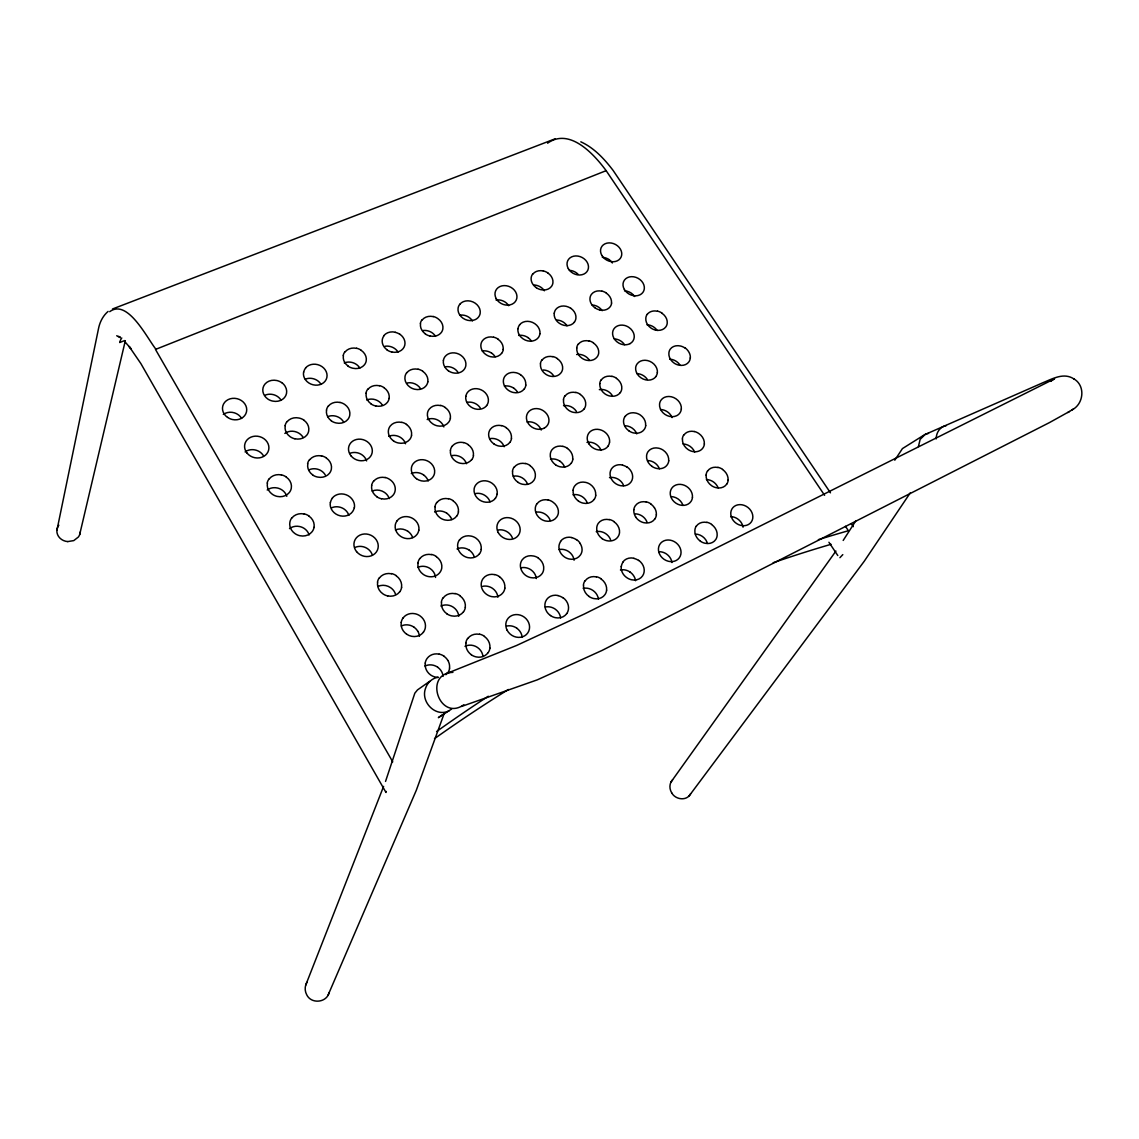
<?xml version="1.0" encoding="UTF-8"?>
<svg xmlns="http://www.w3.org/2000/svg" width="1139" height="1139" viewBox="0 0 1139 1139"><rect width="100%" height="100%" fill="white"/><g stroke="black" fill="none" stroke-linecap="round" stroke-linejoin="round"><path stroke-width="1.5" d="M936.215 438.885C936.059 432.777 940.059 426.499 946.381 425.573M918.418 446.573L920.141 439.369L925.139 434.472A15.761 13.141 63.9 0 1 928.513 433.418M56.978 530.048L98.467 328.829C99.734 322.209 102.909 315.816 108.105 311.417M79.659 534.632L125.304 340.746M386.278 791.463L385.993 792.473L140.894 363.612L129.12 346.441L130.828 348.548L125.418 342.326M385.537 781.425L414.824 693.195L417.486 689.921L429.631 681.364M444.395 712.9L416.319 790.252L328.018 995.272M305.651 985.278L383.601 786.38M329.171 992.439C326.793 1002.818 311.274 1004.327 306.718 994.788A12.515 12.244 70.7 0 1 306.889 982.373M843.187 540.441L855.617 521.121M894.784 460.199L902.43 448.595L924.469 434.771L1043.153 382.619C1052.763 378.675 1063.954 372.239 1073.977 378.974M910.36 492.731L864.23 561.271L689.138 795.905M690.561 793.84C686.746 801.329 675.441 799.735 671.739 792.929M671.739 792.929A11.575 10.294 47.2 0 1 671.013 782.009L672.565 779.831M671.013 781.995L835.912 551.077M839.927 557.683L842.803 554.622M109.728 311.673C127.653 298.247 147.23 338.511 155.943 349.246M1051.568 380.568L1050.5 381.38L1054.572 378.774L584.421 613.992L516.593 645.471L445.933 673.79M547.588 143.187C569.685 127.44 593.818 153.993 606.147 170.665L824.593 495.308M1071.756 410.04C1083.673 404.331 1085.88 385.751 1073.792 378.831M441.946 715.135L438.358 717.655L451.599 709.042M463.829 704.77C439.455 722.012 423.053 673.405 452.923 672.352M461.58 706.436L537.352 679.826L602.075 650.426L1049.503 422.569L1069.436 411.492M1067.812 412.532L1073.465 408.958M606.147 170.665L155.474 349.431L392.741 761.849M124.692 340.575L119.723 342.512A66.788 18.48 67.1 0 1 121.788 337.984M112.505 308.996L555.106 138.83M449.15 710.764C435.767 717.698 420.562 702.165 425.431 688.625A17.768 16.644 71.9 0 1 438.002 677.249M67.77 541.58L73.779 540.598L78.349 537.038A11.717 10.493 3.7 0 0 80.243 532.013M118.285 336.418L120.093 336.831M116.705 335.749L120.364 337.671M580.819 141.82C594.131 147.871 604.368 158.976 613.095 170.409L830.459 492.831M851.289 523.726L853.268 526.674M845.437 526.303L848.413 530.731A3509.302 2076.397 80.3 0 0 818.357 539.672M828.921 542.264L837.791 555.519M67.714 541.595A11.717 10.493 3.7 0 1 58.829 525.179M434.5 738.67A3410.493 2037.329 80.4 0 1 508.421 689.479M773.182 562.723A3410.493 2037.329 80.4 0 1 831.057 544.3M436.593 731.537A3509.302 2076.397 80.3 0 1 488.304 696.242M602.332 257.329A10.906 8.913 27.4 0 1 604.652 257.656A11.006 8.998 27.4 0 1 609.009 259.578M608.966 259.564A10.906 8.913 27.4 0 1 612.369 262.981M569.343 270.342A10.991 9.055 26.6 0 1 576.035 272.591A10.991 9.041 26.6 0 1 577.971 274.157M536.284 287.669A11.319 9.354 25.8 0 0 540.783 289.662A11.219 9.269 25.8 0 0 551.347 286.587A11.319 9.354 25.7 0 0 552.913 282.828A11.219 9.269 25.8 0 0 547.845 272.976M532.767 273.901A11.319 9.354 25.8 0 0 531.187 277.645A11.219 9.269 25.8 0 0 532.796 284.138A11.219 9.269 25.8 0 0 536.341 287.683M532.881 274.043A11.219 9.269 25.8 0 1 543.403 271.011M534.12 285.021A11.077 9.197 25.7 0 1 536.483 285.348A11.191 9.283 25.7 0 1 540.925 287.299A11.077 9.197 25.7 0 1 544.357 290.787M543.36 270.94A11.319 9.354 25.8 0 1 547.845 272.919M496.034 300.041A11.176 9.354 24.8 0 1 500.818 300.226A11.276 9.439 24.8 0 1 505.303 302.191A11.176 9.354 24.8 0 1 508.692 305.693M459.786 304.298A11.404 9.582 23.7 0 1 475.148 303.145A11.404 9.582 23.7 0 1 480.174 313.268A11.404 9.582 23.7 0 1 478.494 317.083A11.404 9.582 23.7 0 1 474.892 319.774A11.404 9.582 23.7 0 1 462.989 318.222A11.404 9.582 23.7 0 1 458.092 308.1A11.404 9.582 23.7 0 1 459.8 304.298M459.643 315.204A11.276 9.511 23.6 0 1 464.498 315.375A11.376 9.596 23.7 0 1 469.012 317.354A11.276 9.511 23.6 0 1 472.414 320.885M430.072 335.977A11.518 9.738 22.5 0 0 441.12 332.73A11.618 9.838 22.5 0 0 442.857 328.829A11.518 9.738 22.5 0 0 437.874 318.635A11.618 9.838 22.5 0 0 433.219 316.471M425.488 333.969A11.518 9.738 22.5 0 1 420.533 323.675M422.284 319.831A11.518 9.738 22.5 0 1 433.318 316.628M429.973 336.019A11.618 9.838 22.5 0 1 425.345 333.998M420.334 323.618A11.618 9.838 22.5 0 1 422.085 319.717M422.64 330.609A11.376 9.667 22.4 0 1 427.552 330.78A11.49 9.753 22.4 0 1 432.108 332.773A11.376 9.667 22.4 0 1 435.525 336.347M391.859 351.979A11.618 9.909 21.1 0 0 403.078 348.662A11.732 9.995 21.1 0 0 399.889 334.254M387.232 349.944A11.618 9.909 21.1 0 1 384.099 335.635M395.304 332.36A11.618 9.909 21.1 0 1 399.917 334.382M391.759 352.022A11.732 9.995 21.1 0 1 387.075 349.972M383.928 335.521A11.732 9.995 21.1 0 1 395.233 332.218M384.996 346.284A11.475 9.824 21.1 0 1 389.965 346.455A11.589 9.924 21.1 0 1 394.564 348.463A11.475 9.824 21.1 0 1 398.052 352.093M348.292 366.203A11.732 10.066 19.7 0 1 343.394 355.667M345.274 351.709A11.732 10.066 19.7 0 1 356.664 348.377M361.305 350.428A11.732 10.066 19.7 0 1 366.217 360.906A11.846 10.166 19.6 0 1 364.366 364.879A11.732 10.066 19.7 0 1 352.962 368.253A11.846 10.166 19.6 0 1 348.135 366.231M343.195 355.596A11.846 10.166 19.6 0 1 345.074 351.609M356.564 348.235A11.846 10.166 19.6 0 1 361.262 350.285M344.277 362.942A11.589 9.98 19.5 0 1 351.737 362.387A11.703 10.08 19.6 0 1 356.379 364.423A11.589 9.98 19.5 0 1 359.824 368.068M305.551 367.954A11.974 10.336 18 0 1 325.113 369.677A11.974 10.336 18 0 1 317.653 385.11A11.974 10.336 18 0 1 303.6 372.012M303.729 372.054A11.96 10.336 18 0 1 305.679 368.011M305.28 379.187A11.703 10.151 17.9 0 1 312.855 378.618A11.817 10.251 17.9 0 1 317.525 380.654A11.703 10.151 17.9 0 1 320.984 384.341M281.618 382.619A12.088 10.507 16.2 0 0 276.848 380.526A12.088 10.507 16.2 0 0 265.045 383.985A12.088 10.507 16.2 0 0 267.807 399.02A12.088 10.507 16.2 0 0 272.719 401.085A12.088 10.507 16.2 0 0 284.451 397.653A12.088 10.507 16.2 0 0 285.22 386.42A12.088 10.507 16.2 0 0 281.717 382.59M265.245 395.133A11.817 10.308 16 0 1 272.919 394.535A11.945 10.408 16 0 1 277.645 396.6A11.817 10.308 16 0 1 281.119 400.316M227.501 417.387A12.216 10.678 14.2 0 1 228.056 399.647A12.216 10.678 14.2 0 1 246.508 407.705A12.216 10.678 14.2 0 1 232.356 419.508A12.216 10.678 14.2 0 1 227.601 417.358M223.329 414.425A11.96 10.479 14 0 1 241.625 418.397M245.113 451.927A12.002 10.635 15.2 0 1 247.377 450.631A12.002 10.635 15.2 0 1 255.193 449.976A12.13 10.735 15.2 0 1 259.991 452.055A12.002 10.635 15.2 0 1 263.508 455.871M285.234 425.744A12.031 10.55 17.4 0 0 290.118 436.678A12.145 10.65 17.4 0 0 294.873 438.814M287.213 421.601A12.031 10.55 17.4 0 1 299.016 418.041A12.145 10.65 17.4 0 1 303.857 420.063M303.771 420.12A12.031 10.55 17.4 0 1 308.683 430.998A12.145 10.65 17.4 0 1 306.804 435.155A12.031 10.55 17.4 0 1 294.987 438.771M285.092 425.687A12.145 10.65 17.4 0 1 287.085 421.501M284.85 433.418A11.874 10.45 17.2 0 1 294.759 431.524A12.002 10.564 17.2 0 1 303.131 437.404M331.477 420.889A11.917 10.379 19.3 0 1 326.551 410.083M328.459 405.997A11.917 10.379 19.3 0 1 340.077 402.494M326.466 410.054A12.031 10.479 19.3 0 1 328.402 405.925M327.69 416.66A11.76 10.294 19.2 0 1 335.279 416.048A11.874 10.393 19.2 0 1 339.992 418.098A11.76 10.294 19.2 0 1 343.48 421.829M340.02 402.423A12.031 10.479 19.3 0 1 344.79 404.502A11.917 10.379 19.3 0 1 349.744 415.251A12.031 10.479 19.3 0 1 347.851 419.408A11.917 10.379 19.3 0 1 336.219 422.968A12.031 10.479 19.3 0 1 331.321 420.917M375.856 405.954A11.803 10.208 21 0 0 387.288 402.48A11.917 10.308 21 0 0 389.139 398.394M371.157 403.904A11.803 10.208 21 0 1 366.188 393.226M368.039 389.196A11.803 10.208 21 0 1 379.458 385.765M384.128 387.815A11.803 10.208 21 0 1 389.125 398.436M375.756 405.997A11.917 10.308 21 0 1 371.001 403.918M365.975 393.154A11.917 10.308 21 0 1 367.854 389.082M379.372 385.608A11.917 10.308 21 0 1 384.085 387.673M366.73 399.988A11.646 10.123 20.9 0 1 382.377 405.128M406.865 372.681A11.689 10.037 22.5 0 1 418.098 369.307M406.822 372.538A11.803 10.137 22.5 0 0 405.014 376.553A11.689 10.037 22.5 0 0 410.068 387.203A11.803 10.137 22.5 0 0 414.781 389.253A11.689 10.037 22.5 0 0 426.043 385.836A11.803 10.137 22.5 0 0 427.823 381.807M407.506 382.903A11.547 9.952 22.5 0 1 420.59 388.712M418.07 369.164A11.803 10.137 22.5 0 1 422.74 371.214M422.797 371.357A11.689 10.037 22.5 0 1 427.808 381.85M448.424 370.816A11.575 9.867 23.9 0 1 443.398 360.394M443.413 360.394A11.575 9.867 23.9 0 1 445.135 356.479A11.575 9.867 23.9 0 1 460.754 355.183A11.575 9.867 23.9 0 1 465.837 365.562A11.575 9.867 23.9 0 1 464.114 369.492A11.575 9.867 23.9 0 1 460.427 372.282A11.575 9.867 23.9 0 1 453.037 372.837A11.689 9.966 23.9 0 1 448.382 370.801M445.192 366.815A11.447 9.795 23.8 0 1 450.119 366.957A11.547 9.881 23.8 0 1 454.703 368.965A11.447 9.795 23.8 0 1 458.149 372.581M493.5 337.258A11.475 9.71 25 0 0 482.623 340.49A11.589 9.795 25 0 0 480.943 344.362A11.475 9.71 25 0 0 482.48 351.04A11.475 9.71 25 0 0 486.097 354.685A11.589 9.795 25 0 0 490.638 356.706A11.475 9.71 25 0 0 501.544 353.417M498.042 339.251A11.475 9.71 25 0 1 503.111 349.516M493.6 337.172A11.589 9.795 25 0 1 498.199 339.194M482.238 350.997A11.333 9.625 25 0 1 491.578 353.118M491.635 353.147A11.333 9.625 25 0 1 495.123 356.735M503.281 349.459A11.589 9.795 25 0 1 501.63 353.375M517.932 328.644A11.376 9.539 26.1 0 0 523.029 338.838A11.376 9.539 26.1 0 0 538.334 337.614A11.376 9.539 26.1 0 0 539.858 333.77M519.555 324.843A11.376 9.539 26.1 0 1 534.746 323.633A11.376 9.539 26.1 0 1 539.929 333.798M518.003 328.673A11.376 9.539 26.1 0 1 519.612 324.857M518.658 335.45A11.248 9.468 26.1 0 1 523.456 335.606A11.347 9.553 26.1 0 1 527.955 337.585M527.912 337.571A11.248 9.468 26.1 0 1 531.386 341.116M554.223 313.225A11.276 9.383 27.1 0 0 559.334 323.291A11.276 9.383 27.1 0 0 574.44 322.109M570.767 308.299A11.276 9.383 27.1 0 0 555.775 309.452A11.276 9.383 27.1 0 0 554.28 313.239M574.383 322.095A11.276 9.383 27.1 0 0 575.907 318.322A11.276 9.383 27.1 0 0 570.838 308.313M556.772 320.031A11.148 9.311 27.1 0 1 559.149 320.358A11.248 9.397 27.1 0 1 563.606 322.323A11.148 9.311 27.1 0 1 567.023 325.811M601.89 291.2A11.191 9.226 27.9 0 0 591.525 294.261A11.29 9.311 27.9 0 0 590.016 297.977A11.191 9.226 27.9 0 0 591.654 304.412A11.191 9.226 27.9 0 0 595.227 307.957M606.318 293.15A11.191 9.226 27.9 0 1 611.472 303.074M601.99 291.114A11.29 9.311 27.9 0 1 606.461 293.093M592.024 304.967A11.063 9.155 27.9 0 1 602.204 310.705M599.669 309.922A11.29 9.311 27.9 0 1 595.17 307.943M611.629 303.017A11.29 9.311 27.9 0 1 610.134 306.79A11.191 9.226 27.9 0 1 599.683 309.922M624.499 290.815A10.977 9.012 28.6 0 1 634.608 296.496M647.265 314.392A11.176 9.183 29.9 0 1 650.611 311.759A11.176 9.183 29.9 0 1 657.559 311.303M655.537 330.068A11.276 9.269 29.9 0 1 651.052 328.089A11.176 9.183 29.9 0 1 645.827 318.123A11.276 9.269 29.9 0 1 647.208 314.264M657.53 311.118A11.276 9.269 29.9 0 1 662.001 313.083M655.551 330.054A11.176 9.183 29.9 0 0 665.802 326.921A11.29 9.269 29.9 0 0 667.226 323.134A11.176 9.183 29.9 0 0 661.973 313.253M646.995 324.786A11.048 9.112 29.9 0 1 649.33 325.099A11.148 9.197 29.9 0 1 653.743 327.05A11.048 9.112 29.9 0 1 657.16 330.509M684.923 347.979A11.248 9.283 31.3 0 0 680.481 346.014A11.248 9.283 31.3 0 0 670.245 349.16A11.248 9.283 31.3 0 0 668.892 353.019A11.248 9.283 31.3 0 0 674.131 363.113A11.362 9.368 31.3 0 0 678.645 365.092A11.248 9.283 31.3 0 0 688.924 361.846A11.248 9.283 31.3 0 0 690.248 357.959M690.319 358.045A11.248 9.283 31.3 0 0 688.526 351.524A11.362 9.368 31.3 0 0 685.023 347.836M669.661 359.198A11.119 9.212 31.3 0 1 672.01 359.511A11.219 9.297 31.3 0 1 676.438 361.462A11.119 9.212 31.3 0 1 679.898 364.964M657.317 372.667A11.333 9.439 30.6 0 1 655.865 376.525M655.936 376.539A11.333 9.439 30.6 0 1 641.029 377.849A11.333 9.439 30.6 0 1 635.662 367.626A11.333 9.439 30.6 0 1 637.199 363.811A11.333 9.439 30.6 0 1 652.006 362.515A11.333 9.439 30.6 0 1 657.374 372.695M637.014 373.649A11.205 9.368 30.7 0 1 639.378 373.962A11.305 9.454 30.7 0 1 643.848 375.927A11.205 9.368 30.7 0 1 647.322 379.458M681.307 409.058A11.418 9.539 32.2 0 1 679.883 412.973A11.418 9.539 32.2 0 1 676.509 415.778A11.418 9.539 32.2 0 1 664.849 414.325A11.418 9.539 32.2 0 1 659.566 404.046A11.418 9.539 32.2 0 1 661.033 400.131A11.418 9.539 32.2 0 1 675.925 398.764A11.418 9.539 32.2 0 1 681.336 409.058M660.506 409.542A11.276 9.468 32.2 0 1 662.898 409.841A11.39 9.568 32.2 0 1 667.383 411.82A11.276 9.468 32.2 0 1 670.928 415.408A11.276 9.468 32.2 0 1 672.067 417.6M682.475 438.971A11.504 9.639 33.7 0 0 687.928 449.435A11.604 9.738 33.7 0 0 692.455 451.457A11.504 9.639 33.7 0 0 699.531 450.802A11.504 9.639 33.7 0 0 702.905 447.954A11.604 9.738 33.7 0 0 704.4 443.897M683.913 434.998A11.504 9.639 33.7 0 1 694.334 431.553M704.315 443.982A11.504 9.639 33.7 0 0 698.862 433.546A11.604 9.738 33.7 0 0 694.292 431.482M682.346 438.871A11.604 9.738 33.7 0 1 683.799 434.856M683.073 443.982A11.362 9.568 33.8 0 1 694.648 452.083M726.71 484.118A11.589 9.753 35.3 0 1 716.26 487.706A11.703 9.838 35.3 0 1 711.619 485.698A11.589 9.753 35.3 0 1 706.152 475.091M707.575 471.062A11.589 9.753 35.3 0 1 718.011 467.517M722.553 469.524A11.589 9.753 35.3 0 1 728.092 480.074M706.08 475.063A11.689 9.838 35.3 0 1 707.504 470.991M706.394 479.576A11.447 9.667 35.5 0 1 708.785 479.875A11.561 9.767 35.5 0 1 713.327 481.868A11.447 9.667 35.5 0 1 716.887 485.513A11.447 9.667 35.5 0 1 718.111 487.791M717.983 467.332A11.703 9.838 35.3 0 1 722.582 469.339M728.177 480.003A11.703 9.838 35.3 0 1 726.782 484.089M730.64 516.608A11.532 9.767 37.2 0 1 733.046 516.907A11.646 9.867 37.2 0 1 737.616 518.9A11.532 9.767 37.2 0 1 743.055 527.2M700.457 541.224A11.774 10.037 36.7 0 1 694.875 530.347A11.888 10.137 36.7 0 1 696.256 526.118M696.328 526.19A11.774 10.037 36.7 0 1 706.949 522.474M711.562 524.51A11.774 10.037 36.7 0 1 717.157 535.33A11.888 10.123 36.7 0 1 715.805 539.459A11.774 10.037 36.7 0 1 705.112 543.26A11.888 10.123 36.7 0 1 700.385 541.224M695.288 534.049A11.632 9.952 36.9 0 1 707.105 542.378M706.906 522.274A11.888 10.123 36.7 0 1 711.576 524.324M692.441 497.344A11.675 9.924 34.9 0 0 678.132 484.445A11.675 9.924 34.9 0 0 672.622 500.078A11.675 9.924 34.9 0 0 691.003 501.445A11.789 10.023 34.9 0 0 692.455 497.287M671.042 496.604A11.532 9.838 35 0 1 682.774 504.848M652.006 466.392A11.589 9.824 33.1 0 1 646.582 455.799A11.703 9.909 33.1 0 1 648.02 451.699A11.589 9.824 33.1 0 1 658.613 448.197A11.703 9.909 33.1 0 1 663.24 450.204A11.589 9.824 33.1 0 1 668.678 460.754M647.735 460.583A11.447 9.738 33.2 0 1 650.155 460.882A11.561 9.838 33.2 0 1 654.711 462.89A11.447 9.738 33.2 0 1 659.396 468.77M651.949 466.378A11.703 9.909 33.1 0 0 656.591 468.414A11.589 9.824 33.1 0 0 663.766 467.745A11.589 9.824 33.1 0 0 667.212 464.854A11.703 9.909 33.1 0 0 668.764 460.74M625.14 416.475A11.504 9.71 31.5 0 1 635.719 413.058A11.618 9.81 31.5 0 1 640.346 415.023A11.504 9.71 31.5 0 1 645.614 425.473M628.999 430.912A11.618 9.81 31.5 0 0 633.611 432.934A11.504 9.71 31.5 0 0 644.218 429.474A11.618 9.81 31.5 0 0 645.785 425.431M625.112 416.361A11.618 9.81 31.5 0 0 623.588 420.362A11.504 9.71 31.5 0 0 625.382 427.225A11.504 9.71 31.5 0 0 629.07 430.926M625.197 425.758A11.362 9.639 31.6 0 1 636.772 433.874M620.271 392.613A11.433 9.596 29.9 0 1 609.692 395.973A11.532 9.696 29.9 0 1 605.08 393.966A11.433 9.596 29.9 0 1 599.883 383.644M601.406 379.757A11.433 9.596 29.9 0 1 611.97 376.454M616.484 378.433A11.433 9.596 29.9 0 1 621.766 388.726A11.532 9.696 29.9 0 1 620.342 392.585M599.755 383.558A11.532 9.696 29.9 0 1 601.292 379.614M611.942 376.269A11.532 9.696 29.9 0 1 616.512 378.276M599.342 389.652A11.29 9.525 29.9 0 1 604.111 389.78A11.39 9.625 29.9 0 1 608.625 391.759A11.29 9.525 29.9 0 1 612.141 395.347M614.263 338.924A11.119 9.254 29.2 0 1 616.626 339.251A11.233 9.354 29.3 0 1 621.068 341.202A11.119 9.254 29.2 0 1 624.514 344.704M576.832 348.036A11.347 9.496 28.4 0 0 582.015 358.244A11.461 9.582 28.4 0 0 586.514 360.237A11.347 9.496 28.4 0 0 597.092 356.963A11.461 9.582 28.4 0 0 598.701 353.062A11.347 9.496 28.4 0 0 593.405 342.981M578.37 344.22A11.347 9.496 28.4 0 1 588.92 341.002M576.704 347.95A11.461 9.582 28.4 0 1 578.256 344.078M588.891 340.817A11.461 9.582 28.4 0 1 593.433 342.811M576.619 354.528A11.219 9.411 28.4 0 1 581.374 354.685A11.319 9.511 28.4 0 1 585.859 356.649A11.219 9.425 28.4 0 1 589.361 360.195M659.453 551.732A11.717 10.137 36.5 0 1 661.916 552.016A11.831 10.237 36.5 0 1 666.571 554.052A11.717 10.137 36.5 0 1 671.953 562.538M654.797 519A11.774 10.109 34.3 0 1 644.005 522.716A11.888 10.208 34.3 0 1 639.278 520.665A11.774 10.109 34.3 0 1 635.576 516.864M635.662 516.892A11.774 10.109 34.3 0 1 633.868 509.816M646.169 502A11.774 10.109 34.3 0 0 635.391 505.673A11.888 10.208 34.3 0 0 633.782 509.788M654.484 507.795A11.774 10.109 34.3 0 1 656.306 514.842M635.22 513.846A11.618 10.023 34.4 0 1 637.669 514.145A11.732 10.123 34.4 0 1 642.311 516.166A11.618 10.023 34.4 0 1 647.037 522.175M646.14 501.801A11.888 10.208 34.3 0 1 650.825 503.851M656.391 514.757A11.888 10.208 34.3 0 1 654.868 518.957M650.739 504.022A11.774 10.109 34.3 0 1 654.427 507.795M540.527 363.868A11.447 9.653 27.5 0 0 545.681 374.176A11.561 9.753 27.5 0 0 550.222 376.183A11.447 9.653 27.5 0 0 560.972 372.866A11.561 9.753 27.5 0 0 562.623 368.894A11.447 9.653 27.5 0 0 557.37 358.714M542.121 359.981A11.447 9.653 27.5 0 1 552.842 356.721M540.384 363.768A11.561 9.753 27.5 0 1 542.007 359.839M552.814 356.535A11.561 9.753 27.5 0 1 557.398 358.543M543.246 370.004A11.305 9.582 27.5 0 1 545.666 370.317A11.418 9.667 27.5 0 1 550.194 372.296A11.305 9.582 27.5 0 1 553.654 375.87M584.122 408.915A11.518 9.767 29.1 0 1 573.373 412.332A11.632 9.867 29 0 1 568.717 410.311A11.518 9.767 29.1 0 1 563.549 399.874M565.129 395.931A11.518 9.767 29.1 0 1 575.864 392.556M580.42 394.564A11.518 9.767 29.1 0 1 585.674 404.971A11.632 9.867 29 0 1 584.193 408.887M563.421 399.775A11.632 9.867 29 0 1 565.015 395.788M575.836 392.371A11.632 9.867 29 0 1 580.449 394.393M563.534 405.683A11.376 9.696 29.1 0 1 576.419 411.407M588.977 443.954A11.604 9.881 30.7 0 1 587.283 437.077A11.604 9.881 30.7 0 1 599.655 429.617A11.604 9.881 30.7 0 1 609.593 442.174M609.507 442.131A11.604 9.881 30.7 0 1 607.97 446.161M608.055 446.189A11.604 9.881 30.7 0 1 589.048 443.968M586.998 442.388A11.461 9.81 30.8 0 1 591.839 442.502A11.575 9.909 30.8 0 1 596.423 444.509A11.461 9.81 30.8 0 1 601.05 450.389M622.52 465.011A11.789 10.094 32.5 0 0 610.091 472.77A11.789 10.094 32.5 0 0 620.242 485.613A11.689 9.995 32.5 0 0 631.034 481.982A11.789 10.094 32.5 0 0 627.176 467.047M609.507 477.64A11.532 9.909 32.5 0 1 614.377 477.725A11.646 10.009 32.5 0 1 618.975 479.733A11.532 9.909 32.5 0 1 623.659 485.684M622.52 465.196A11.689 9.995 32.5 0 1 627.133 467.218M621.211 566.439A12.073 10.507 35.8 0 0 623.033 573.785A11.96 10.408 35.8 0 0 626.877 577.701A12.073 10.507 35.8 0 0 631.59 579.779A11.96 10.408 35.8 0 0 642.595 575.864A12.073 10.507 35.8 0 0 638.623 560.303M622.791 562.125A12.073 10.507 35.8 0 1 633.868 558.224M621.339 566.581A11.96 10.408 35.8 0 1 622.905 562.296M633.868 558.423A11.96 10.408 35.8 0 1 638.58 560.473M620.442 570.013A11.817 10.322 36 0 1 625.411 570.041A11.931 10.422 36 0 1 630.109 572.091M630.052 572.077A11.817 10.322 36 0 1 633.74 575.907A11.817 10.322 36 0 1 635.548 580.705M602.189 538.647A11.86 10.294 33.7 0 1 596.751 527.656A11.974 10.393 33.7 0 1 598.274 523.356A11.86 10.294 33.7 0 1 609.28 519.697M596.238 531.657A11.717 10.208 33.8 0 1 601.193 531.714A11.831 10.308 33.8 0 1 605.863 533.764A11.717 10.208 33.8 0 1 610.604 539.843M602.147 538.633A11.974 10.393 33.7 0 0 606.902 540.712A11.86 10.294 33.7 0 0 614.291 539.943A11.86 10.294 33.7 0 0 617.893 536.896A11.974 10.393 33.7 0 0 619.531 532.596A11.86 10.294 33.7 0 0 613.978 521.733M609.28 519.484A11.974 10.393 33.7 0 1 614.006 521.548M594.145 499.437A11.774 10.18 31.7 0 1 583.182 503.139A11.888 10.279 31.7 0 1 578.441 501.075M578.512 501.089A11.774 10.18 31.7 0 1 573.145 490.24M573.059 490.211A11.888 10.279 31.7 0 1 574.668 486.026A11.774 10.18 31.7 0 1 585.617 482.381A11.888 10.279 31.7 0 1 590.329 484.431A11.774 10.18 31.7 0 1 595.654 495.223M572.988 494.796A11.632 10.094 31.8 0 1 577.914 494.881A11.746 10.194 31.8 0 1 582.556 496.903A11.632 10.094 31.8 0 1 587.24 502.925M595.811 495.223A11.888 10.279 31.7 0 1 594.216 499.409M571.18 463.231A11.703 10.066 29.9 0 1 560.246 466.819A11.803 10.166 29.9 0 1 555.519 464.783M555.59 464.783A11.703 10.066 29.9 0 1 550.308 454.077A11.817 10.166 29.9 0 1 551.846 449.933A11.703 10.066 29.9 0 1 562.78 446.388M562.88 446.346A11.817 10.166 29.9 0 1 567.549 448.396M567.407 448.424A11.703 10.066 29.9 0 1 572.703 459.088M550.493 459.159A11.547 9.98 29.9 0 1 555.405 459.245A11.661 10.08 29.9 0 1 560.018 461.267M559.975 461.252A11.547 9.98 29.9 0 1 564.659 467.218M572.874 459.074A11.803 10.166 29.9 0 1 571.265 463.203M527.058 422.028A11.475 9.867 28.1 0 1 531.956 422.142A11.589 9.952 28.1 0 1 536.54 424.149A11.475 9.867 28.1 0 1 541.196 430.044M520.551 374.703A11.547 9.824 26.5 0 1 525.705 385.096M520.551 374.717A11.547 9.824 26.5 0 0 515.981 372.709A11.547 9.824 26.5 0 0 505.09 376.027A11.547 9.824 26.5 0 0 503.438 379.985A11.547 9.824 26.5 0 0 505.004 386.733A11.547 9.824 26.5 0 0 508.578 390.421A11.661 9.924 26.5 0 0 513.219 392.457A11.547 9.824 26.5 0 0 524.154 389.054M504.392 386.107A11.404 9.738 26.5 0 1 509.275 386.249A11.518 9.838 26.5 0 1 513.831 388.242M513.789 388.228A11.404 9.738 26.5 0 1 517.305 391.859M525.876 385.039A11.661 9.924 26.5 0 1 524.225 389.025M589.062 596.452A12.059 10.607 35.2 0 1 583.552 585.175M585.175 580.833A12.059 10.607 35.2 0 1 596.323 576.889M601.079 578.968A12.059 10.607 35.2 0 1 606.603 590.201M588.991 596.452A12.173 10.707 35.2 0 0 593.818 598.559A12.059 10.607 35.2 0 0 605.008 594.558A12.173 10.707 35.2 0 0 606.617 590.144M583.41 585.062A12.173 10.707 35.2 0 1 585.047 580.676M596.309 576.69A12.173 10.707 35.2 0 1 601.107 578.783M583.225 588.365A11.903 10.507 35.4 0 1 592.935 590.429A11.903 10.507 35.4 0 1 598.431 599.157M560.63 541.523A11.96 10.493 32.9 0 0 564.417 556.914A12.073 10.593 32.9 0 0 569.144 558.993A11.96 10.493 32.9 0 0 580.321 555.12A12.073 10.593 32.9 0 0 582.029 550.749A11.96 10.493 32.9 0 0 580.207 543.616M571.764 537.693A11.96 10.493 32.9 0 1 576.491 539.758M560.516 541.352A12.073 10.593 32.9 0 1 571.764 537.494M576.533 539.587A12.073 10.593 32.9 0 1 580.292 543.488M559.05 549.567A11.817 10.393 33 0 1 564.061 549.61A11.931 10.493 33 0 1 568.774 551.66A11.817 10.393 33 0 1 574.084 560.231M537.053 503.737A11.874 10.365 30.8 0 1 548.186 500.021M536.982 503.666A11.988 10.465 30.8 0 0 535.316 507.909A11.874 10.365 30.8 0 0 540.74 518.914A11.988 10.465 30.8 0 0 545.439 520.993A11.874 10.365 30.8 0 0 556.601 517.22A11.988 10.465 30.8 0 0 558.366 513.006A11.874 10.365 30.8 0 0 552.871 502.085A11.988 10.465 30.8 0 0 548.201 499.907M535.814 512.265A11.732 10.279 30.8 0 1 540.811 512.336A11.846 10.379 30.8 0 1 545.496 514.387A11.732 10.279 30.8 0 1 550.251 520.48M517.846 482.181A11.803 10.251 28.8 0 1 512.593 471.347M514.273 467.218A11.803 10.251 28.8 0 1 525.378 463.601M530.034 465.652A11.803 10.251 28.8 0 1 535.316 476.444A11.917 10.351 28.8 0 1 533.75 480.544A11.803 10.251 28.8 0 1 522.545 484.246A11.917 10.351 28.8 0 1 517.775 482.181M512.45 471.233A11.917 10.351 28.8 0 1 514.145 467.061M525.35 463.416A11.917 10.351 28.8 0 1 530.062 465.467M513.347 476.202A11.646 10.166 28.9 0 1 527.642 484.346M501.53 425.659A11.717 10.123 27 0 0 490.453 429.161A11.831 10.223 27 0 0 488.745 433.219A11.717 10.123 27 0 0 490.325 440.167A11.717 10.123 27 0 0 494.013 443.939M506.172 427.695A11.717 10.123 27 0 1 511.383 438.344M489.955 438.643A11.575 10.037 27 0 1 494.91 438.757A11.689 10.137 27 0 1 499.537 440.779A11.575 10.037 27 0 1 504.15 446.73M501.573 425.602A11.831 10.223 27 0 1 506.257 427.652M493.942 443.925A11.831 10.223 27 0 0 498.668 445.99A11.717 10.123 27 0 0 509.788 442.43M511.553 438.287A11.831 10.223 27 0 1 509.859 442.402M465.794 396.386A11.646 9.995 25.3 0 0 470.905 406.95A11.646 9.995 25.3 0 0 486.695 405.541M486.624 405.527A11.646 9.995 25.3 0 0 488.318 401.526A11.646 9.995 25.3 0 0 483.263 391.033A11.646 9.995 25.3 0 0 467.503 392.4A11.646 9.995 25.3 0 0 465.865 396.4M467.317 402.323A11.504 9.909 25.3 0 1 472.258 402.451A11.618 10.009 25.3 0 1 476.871 404.473A11.504 9.909 25.3 0 1 480.345 408.118M440.579 405.584A11.746 10.166 24 0 0 429.332 409.058A11.86 10.265 24 0 0 427.467 413.058A11.746 10.166 24 0 0 432.621 423.779A11.86 10.265 24 0 0 437.291 425.829A11.746 10.166 24 0 0 448.581 422.313A11.86 10.265 24 0 0 450.418 418.184M445.235 407.62A11.746 10.166 24 0 1 448.823 411.364A11.76 10.166 24 0 1 450.332 418.212M427.196 419.551A11.604 10.08 24 0 1 434.6 418.938A11.717 10.18 24 0 1 439.255 420.974A11.604 10.08 24 0 1 443.854 426.926M440.565 405.384A11.86 10.265 24 0 1 445.264 407.449M471.631 459.629A11.817 10.294 25.7 0 1 460.341 463.26A11.931 10.393 25.7 0 1 455.557 461.181A11.817 10.294 25.7 0 1 450.474 450.361M452.24 446.26A11.817 10.294 25.7 0 1 456.013 443.327A11.817 10.308 25.7 0 1 463.459 442.601M468.2 444.737A11.817 10.294 25.7 0 1 473.368 455.515M450.403 450.346A11.931 10.393 25.7 0 1 452.169 446.189M463.545 442.573A11.931 10.393 25.7 0 1 468.271 444.637M473.511 455.515A11.931 10.393 25.7 0 1 471.76 459.672M452.197 455.557A11.675 10.208 25.7 0 1 466.506 463.715M497.131 494.027A11.903 10.436 27.7 0 1 495.408 498.213M495.479 498.227A11.903 10.436 27.7 0 1 479.448 499.893A11.903 10.436 27.7 0 1 474.123 488.916A11.903 10.436 27.7 0 1 475.931 484.744A11.903 10.436 27.7 0 1 491.863 483.107A11.903 10.436 27.7 0 1 497.188 494.041M475.561 493.557A11.746 10.336 27.7 0 1 480.601 493.628A11.86 10.436 27.7 0 1 485.299 495.693A11.746 10.336 27.7 0 1 490.012 501.786M497.985 530.034A11.831 10.465 29.7 0 1 507.723 532.141A11.831 10.465 29.7 0 1 512.536 538.334M538.263 558.082A12.059 10.692 32 0 1 543.673 569.301A12.187 10.792 32 0 1 542.079 573.657A12.059 10.678 32 0 1 530.731 577.615A12.187 10.792 32 0 1 525.862 575.508A12.059 10.678 32 0 1 522.189 571.579A12.059 10.692 32 0 1 520.452 564.232A12.173 10.792 32 0 1 522.175 559.847A12.059 10.692 32 0 1 533.493 556.003A12.173 10.792 32 0 1 538.42 558.01M521.192 567.777A11.917 10.593 32.1 0 1 526.275 567.82A12.031 10.692 32.1 0 1 531.03 569.884A11.917 10.593 32.1 0 1 536.341 578.555M550.479 615.544A12.273 10.92 34.5 0 0 555.348 617.665A12.159 10.806 34.5 0 0 566.738 613.579M558.096 595.498A12.273 10.92 34.5 0 0 546.677 599.484A12.273 10.92 34.5 0 0 546.663 611.529A12.159 10.806 34.5 0 0 550.55 615.544M562.937 597.605A12.273 10.92 34.5 0 1 566.809 613.537M545.339 607.044A12.002 10.707 34.6 0 1 550.436 607.059A12.116 10.821 34.6 0 1 555.234 609.151A12.002 10.707 34.6 0 1 560.602 617.936M558.082 595.697A12.159 10.806 34.5 0 1 562.894 597.79M506.784 626.066A12.102 10.92 33.7 0 1 511.938 626.066A12.216 11.02 33.7 0 1 516.779 628.173M516.722 628.159A12.102 10.92 33.7 0 1 522.146 637.057M488.062 652.69A12.358 11.233 32.5 0 1 476.301 656.932A12.486 11.347 32.4 0 1 471.318 654.783M471.389 654.783A12.358 11.233 32.5 0 1 465.965 643.065M467.787 638.538A12.358 11.233 32.5 0 1 479.533 634.352M484.417 636.487A12.358 11.233 32.5 0 1 489.855 648.148M465.823 642.966A12.486 11.347 32.4 0 1 467.659 638.367M479.505 634.138A12.486 11.347 32.4 0 1 484.445 636.288M489.955 648.048A12.486 11.347 32.4 0 1 488.147 652.647M464.997 646.311A12.202 11.119 32.6 0 1 482.979 656.534M447.613 672.793A12.472 11.447 31 0 1 445.876 674.701M438.358 677.406A12.472 11.447 31 0 1 435.653 677.121A12.6 11.561 31 0 1 430.613 674.957A12.472 11.447 31 0 1 425.303 663.097M447.883 660.449A12.472 11.447 31 0 1 449.478 668.18M425.217 663.069A12.6 11.561 31 0 1 427.125 658.413A12.472 11.447 31 0 1 439.056 654.142M439.17 654.099A12.6 11.561 31 0 1 444.167 656.263M449.634 668.18A12.6 11.561 31 0 1 447.755 672.85M443.996 656.292A12.472 11.447 31 0 1 447.812 660.392M424.961 666.059A12.315 11.333 31.1 0 1 432.82 665.133A12.429 11.447 31.1 0 1 437.746 667.269M437.689 667.255A12.315 11.333 31.1 0 1 443.099 676.381M406.538 634.11A12.387 11.305 27.8 0 1 401.241 622.407M403.135 617.893A12.387 11.305 27.8 0 1 415.066 613.75A12.387 11.305 27.8 0 1 420.02 615.886A12.387 11.305 27.8 0 1 425.36 627.532A12.387 11.305 27.8 0 1 423.466 632.074M401.227 622.392A12.501 11.418 27.8 0 1 403.149 617.808M401.341 625.98A12.23 11.191 27.8 0 1 409.172 625.112A12.344 11.305 27.8 0 1 414.069 627.233M414.012 627.219A12.23 11.191 27.8 0 1 417.742 631.22M406.595 634.138A12.387 11.305 27.8 0 0 419.479 635.377A12.387 11.305 27.8 0 0 423.48 632.074M417.799 631.234A12.23 11.191 27.8 0 1 419.408 636.274M463.473 611.785A12.273 11.091 29.5 0 1 451.742 615.9A12.401 11.205 29.4 0 1 446.773 613.764M446.844 613.764A12.273 11.091 29.5 0 1 441.519 602.218M443.356 597.761A12.273 11.091 29.5 0 1 455.073 593.704M459.928 595.825A12.273 11.091 29.5 0 1 465.282 607.315M441.377 602.104A12.401 11.205 29.4 0 1 443.228 597.591M455.059 593.49A12.401 11.205 29.4 0 1 459.971 595.626M465.381 607.229A12.401 11.205 29.4 0 1 463.559 611.743M440.935 606.062A12.116 10.991 29.5 0 1 458.789 616.213M494.71 574.569A12.287 10.991 30.8 0 1 499.58 576.69M494.611 574.611A12.173 10.892 30.8 0 0 483.093 578.598A12.287 10.991 30.8 0 0 481.299 583.026A12.173 10.892 30.8 0 0 482.922 590.472A12.173 10.892 30.8 0 0 486.752 594.473A12.287 10.991 30.8 0 0 491.578 596.594A12.173 10.892 30.8 0 0 503.125 592.551A12.287 10.991 30.8 0 0 504.89 588.094M499.423 576.718A12.173 10.892 30.8 0 1 504.805 588.066M482.665 586.329A12.016 10.778 30.9 0 1 487.805 586.343A12.13 10.892 30.9 0 1 492.618 588.436A12.016 10.778 30.9 0 1 497.914 597.22M459.558 539.943A12.088 10.749 28.4 0 1 471.062 536.085A12.202 10.849 28.4 0 1 475.931 538.135A12.088 10.749 28.4 0 1 481.156 549.368M459.53 539.815A12.202 10.849 28.4 0 0 457.721 544.186A12.088 10.749 28.4 0 0 459.344 551.589A12.088 10.749 28.4 0 0 463.146 555.547A12.202 10.849 28.4 0 0 467.93 557.654A12.088 10.749 28.4 0 0 479.476 553.725M481.327 549.311A12.202 10.849 28.4 0 1 479.547 553.696M457.038 548.955A11.931 10.65 28.4 0 1 464.612 548.172A12.045 10.764 28.4 0 1 469.396 550.265M469.339 550.237A11.931 10.65 28.4 0 1 474.109 556.487M418.013 562.965A12.187 10.949 26.9 0 0 423.252 574.369A12.315 11.063 26.9 0 0 428.122 576.491A12.187 10.949 26.9 0 0 435.938 575.665A12.187 10.949 26.9 0 0 439.853 572.476A12.315 11.063 26.9 0 0 441.775 568.005A12.187 10.949 26.9 0 0 436.408 556.743M419.864 558.594A12.187 10.949 26.9 0 1 431.567 554.65M417.942 562.937A12.301 11.063 26.9 0 1 419.807 558.509M417.799 567.379A12.031 10.849 26.9 0 1 425.502 566.581A12.145 10.949 26.9 0 1 430.314 568.688A12.031 10.849 26.9 0 1 435.539 577.459M431.567 554.437A12.315 11.063 26.9 0 1 436.451 556.558M399.647 591.853A12.301 11.148 25 0 1 387.73 595.925M377.621 582.243A12.301 11.148 25 0 0 382.832 593.789A12.429 11.262 25 0 0 387.716 595.939M379.543 577.8A12.301 11.148 25 0 1 391.432 573.785M396.315 575.907A12.301 11.148 25 0 1 401.54 587.397M377.479 582.129A12.429 11.262 25 0 1 379.415 577.644M391.417 573.572A12.429 11.262 25 0 1 396.358 575.708M401.64 587.311A12.429 11.262 25 0 1 399.732 591.81M378.006 586.414A12.145 11.048 25 0 1 390.62 587.681A12.145 11.048 25 0 1 395.461 594.088M397.127 520.722A12.116 10.821 24.6 0 1 413.599 518.985A12.116 10.821 24.6 0 1 418.867 530.19M418.796 530.162A12.116 10.821 24.6 0 1 416.959 534.49A12.116 10.821 24.6 0 1 400.515 536.284A12.116 10.821 24.6 0 1 395.261 525.022A12.116 10.821 24.6 0 1 397.198 520.737M395.447 529.991A11.96 10.721 24.6 0 1 407.847 531.315M407.919 531.329A11.96 10.721 24.6 0 1 412.631 537.58M456.597 516.209A12.002 10.621 26.3 0 1 445.107 520.01A12.116 10.721 26.3 0 1 440.252 517.918A12.002 10.621 26.3 0 1 435.112 506.812M436.92 502.57A12.002 10.621 26.3 0 1 448.41 498.811M453.165 500.889A12.002 10.621 26.3 0 1 458.376 511.952M434.984 506.713A12.116 10.721 26.3 0 1 436.807 502.413M448.382 498.611A12.116 10.721 26.3 0 1 453.194 500.719M458.476 511.867A12.116 10.721 26.3 0 1 456.682 516.166M434.642 512.009A11.86 10.522 26.3 0 1 442.203 511.283A11.974 10.635 26.3 0 1 446.958 513.347M446.901 513.333A11.86 10.522 26.3 0 1 450.531 517.163M450.617 517.206A11.974 10.635 26.3 0 1 451.727 519.583M411.321 473.539A11.789 10.393 24.2 0 1 418.867 472.87A11.888 10.493 24.2 0 1 423.58 474.92M423.523 474.906A11.789 10.393 24.2 0 1 428.193 481M381.593 498.74A12.045 10.664 22.6 0 0 393.268 494.967A12.159 10.778 22.6 0 0 395.133 490.681A12.045 10.664 22.6 0 0 393.681 483.491A12.045 10.664 22.6 0 0 390.022 479.69A12.159 10.778 22.6 0 0 385.139 477.44M376.795 496.647A12.045 10.664 22.6 0 1 371.698 485.541M373.592 481.313A12.045 10.664 22.6 0 1 385.238 477.597M371.613 485.513A12.159 10.764 22.6 0 1 373.521 481.242M372.182 491.08A11.888 10.578 22.5 0 1 384.526 492.418A11.888 10.578 22.5 0 1 389.253 498.611M381.494 498.782A12.159 10.778 22.6 0 1 376.639 496.675M354.272 507.638A12.273 10.949 20.5 0 1 340.333 515.853A12.273 10.949 20.5 0 1 330.338 502.384M332.317 498.056A12.273 10.949 20.5 0 1 352.848 500.306A12.273 10.949 20.6 0 1 354.4 507.681M330.467 502.441A12.273 10.949 20.6 0 1 332.446 498.113M331.663 507.795A12.002 10.749 20.4 0 1 339.422 507.069A12.116 10.849 20.4 0 1 344.234 509.161A12.002 10.749 20.4 0 1 348.847 515.369M355.041 547.446A12.073 10.906 22.5 0 1 362.814 546.663A12.187 11.006 22.5 0 1 367.655 548.77A12.073 10.906 22.5 0 1 372.382 555.092M291.983 517.861A12.287 11.048 18.3 0 1 304.042 513.988M291.94 517.704A12.401 11.148 18.3 0 0 289.904 522.103A12.287 11.048 18.3 0 0 294.973 533.579A12.401 11.148 18.3 0 0 299.927 535.729A12.287 11.048 18.3 0 0 312.015 531.799A12.401 11.148 18.3 0 0 314.037 527.385M289.505 528.624A12.13 10.934 18.2 0 1 299.628 526.531A12.244 11.048 18.2 0 1 304.497 528.638A12.13 10.934 18.2 0 1 309.11 534.931M304.013 513.831A12.401 11.148 18.3 0 1 308.94 515.967M308.982 516.109A12.287 11.048 18.3 0 1 314.022 527.442M267.423 483.064A12.216 10.892 16.7 0 0 272.349 494.283A12.344 10.991 16.7 0 0 277.19 496.405A12.216 10.892 16.7 0 0 289.263 492.589A12.344 10.991 16.7 0 0 291.285 488.261A12.216 10.892 16.7 0 0 286.316 477.141M267.195 482.993A12.344 10.991 16.7 0 1 269.26 478.665M281.39 474.863A12.344 10.991 16.7 0 1 286.273 476.999M269.388 478.707A12.216 10.892 16.7 0 1 281.418 474.949M267.209 490.012A12.073 10.778 16.5 0 1 277.304 487.99A12.187 10.892 16.5 0 1 282.159 490.083A12.073 10.792 16.5 0 1 286.786 496.319M312.755 474.949A12.088 10.707 18.9 0 1 307.801 463.872M309.765 459.672A12.088 10.707 18.9 0 1 321.597 455.984M326.38 458.077A12.088 10.707 18.9 0 1 331.364 469.111A12.216 10.806 18.8 0 1 329.427 473.326A12.088 10.707 18.9 0 1 317.582 477.056A12.216 10.806 18.8 0 1 312.599 474.977M307.573 463.801A12.216 10.806 18.8 0 1 309.566 459.544M321.497 455.828A12.216 10.806 18.8 0 1 326.338 457.935M309.224 469.738A11.945 10.607 18.7 0 1 316.969 469.054A12.059 10.707 18.7 0 1 321.739 471.147A11.945 10.607 18.7 0 1 325.27 474.949M349.673 453.436A11.831 10.436 20.7 0 1 357.29 452.781A11.945 10.536 20.7 0 1 362.031 454.845A11.831 10.436 20.7 0 1 366.601 460.925M401.754 422.427A11.86 10.351 22.5 0 0 390.307 425.958A11.974 10.45 22.5 0 0 388.47 430.058A11.86 10.351 22.5 0 0 389.908 437.077A11.86 10.351 22.5 0 0 393.596 440.893M406.452 424.477A11.86 10.351 22.5 0 1 411.506 435.24M401.868 422.327A11.974 10.45 22.5 0 1 406.609 424.406M388.769 436.351A11.717 10.251 22.5 0 1 396.287 435.71A11.831 10.351 22.5 0 1 400.985 437.76A11.717 10.251 22.5 0 1 405.541 443.769M411.606 435.226A11.974 10.45 22.5 0 1 409.784 439.383A11.86 10.351 22.5 0 1 398.323 442.971A11.974 10.45 22.5 0 1 393.453 440.921M601.862 255.463A11.034 8.97 27.4 0 0 620.271 258.453A11.034 8.97 27.4 0 0 611.301 243.034A11.034 8.97 27.4 0 0 601.862 255.463M568.333 268.676A11.119 9.112 26.6 0 0 586.941 271.666A11.119 9.112 26.6 0 0 578.014 256.09A11.119 9.112 26.6 0 0 568.333 268.676M496.234 298.689A11.305 9.425 24.8 0 0 515.269 301.693A11.305 9.425 24.8 0 0 506.385 285.747A11.305 9.425 24.8 0 0 496.234 298.689M247.049 453.123A12.287 10.835 15.3 0 0 267.978 451.927A12.287 10.835 15.3 0 0 255.193 436.152A12.287 10.835 15.3 0 0 247.049 453.123M624.386 289.491A11.105 9.069 28.6 0 0 642.88 292.438A11.105 9.069 28.6 0 0 633.797 276.82A11.105 9.069 28.6 0 0 624.386 289.491M731.295 516.764A11.675 9.852 37.1 0 0 750.003 523.427A11.675 9.852 37.1 0 0 744.109 505.346A11.675 9.852 37.1 0 0 731.295 516.764M630.024 343.636A11.262 9.326 29.2 0 0 628.984 327.463A11.376 9.425 29.2 0 0 624.485 325.427A11.262 9.326 29.2 0 0 613.01 336.133A11.262 9.326 29.2 0 0 630.024 343.636M658.912 552.472A11.86 10.223 36.3 0 0 678.018 559.235A11.86 10.223 36.3 0 0 672.281 540.712A11.86 10.223 36.3 0 0 658.912 552.472M544.385 428.036A11.618 9.938 28.1 0 0 543.659 410.994A11.732 10.037 28.1 0 0 539.018 408.901A11.618 9.938 28.1 0 0 526.802 420.305A11.618 9.938 28.1 0 0 544.385 428.036M498.227 532.554A11.974 10.564 29.7 0 0 518.387 535.302A11.974 10.564 29.7 0 0 508.962 517.718A11.974 10.564 29.7 0 0 498.227 532.554M507.168 630.308A12.258 11.02 33.6 0 0 527.756 632.957A12.258 11.02 33.6 0 0 518.103 614.661A12.258 11.02 33.6 0 0 507.168 630.308M416.461 478.707A11.931 10.479 24.3 0 0 428.962 480.145A11.931 10.479 24.3 0 0 432.792 477.141A11.931 10.479 24.3 0 0 434.571 472.97A11.931 10.479 24.3 0 0 429.46 462.064A11.931 10.479 24.3 0 0 413.243 463.644A11.931 10.479 24.3 0 0 411.435 467.816A11.931 10.479 24.3 0 0 416.461 478.707M356.578 551.646A12.344 11.119 22.6 0 0 377.422 550.151A12.344 11.119 22.6 0 0 364.252 533.992A12.344 11.119 22.6 0 0 356.578 551.646M351.097 455.956A12.088 10.621 20.8 0 0 371.499 454.76A12.088 10.621 20.8 0 0 358.628 439.156A12.088 10.621 20.8 0 0 351.097 455.956"/></g></svg>
